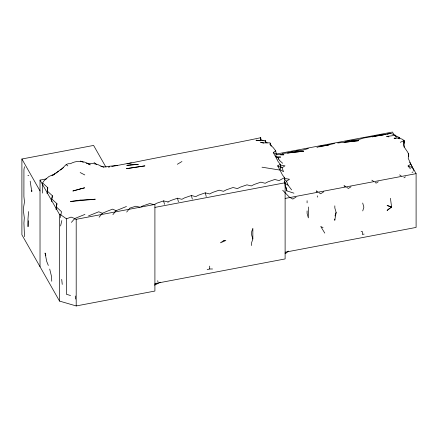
<?xml version="1.0" encoding="UTF-8"?>
<svg xmlns="http://www.w3.org/2000/svg" width="438" height="438" viewBox="0 0 438 438"><rect width="100%" height="100%" fill="white"/><g stroke="black" fill="none" stroke-linecap="round" stroke-linejoin="round"><path stroke-width="0.66" d="M252.835 238.978L252.857 228.275L251.642 231.828L251.642 234.949L252.835 238.978L251.636 242.636L251.636 245.532M408.698 153.847L408.687 156.53C409.437 151.997 404.362 149.325 403.579 144.94L404.121 140.489L401.87 139.021L397.918 138.014L394.058 138.216L395.985 138.249M404.11 147.19L404.121 140.489M334.78 219.088L334.774 220.336L336.121 212.446L334.824 207.941L334.824 205.849M399.73 138.841L399.735 137.707L394.966 135.413L386.311 136.459L388.928 136.848M47.085 193.738L47.791 187.732L42.595 182.953L44.304 180.445L48.875 176.547L54.777 173.902M47.162 190.935L52.363 195.72L51.722 198.918L56.935 203.708L56.283 206.895L61.506 211.691L60.833 214.872L66.456 218.803L66.395 294.265L70.534 295.524M51.624 201.726L51.722 198.918M28.262 220.768L28.043 226.681L27.961 219.422L28.569 211.565M31.864 190.36L31.782 191.685L30.173 181.157M42.595 182.953L42.639 193.081M56.075 209.703L56.283 206.895M408.621 153.891L408.221 158.332L413.866 170.689M47.397 191.067L47.791 187.732M52.034 198.392L52.363 195.72M56.458 207.037L56.935 203.708M24.435 166.725L23.931 169.741L23.898 196.465L24.484 201.896L23.625 207.086L23.625 212.43L24.309 217.883L23.915 223.15L24.512 236.662M60.225 217.631L60.833 214.872M60.592 225.975L61.84 220.528M260.446 140.844L255.978 140.193L259.646 140.582L265.182 140.384L265.083 141.688L267.246 142.919M127.042 163.817C171.466 154.521 216.284 147.091 260.61 137.729L260.435 139.262L263.178 140.795M362.735 210.919L363.874 207.174L362.691 203.04M293.931 193.18L286.912 190.919L285.187 186.024L284.519 177.609L282.428 174.882L279.959 170.075L280.824 167.53L280.211 164.288L277.927 161.255L275.573 156.673L276.34 154.203L275.716 150.886L273.361 147.776L269.835 144.299L270.317 143.171L269.688 142.81L263.999 142.908L260.605 142.503L263.78 143.018M334.988 216L336.121 212.446M276.394 156.93L278.721 158.041L277.999 159.125L279.477 159.98L279.329 160.292L282.652 163.259M154.942 284.678L155.999 283.183M126.697 212.058L129.851 208.094L135.857 206.238L140.291 207.289L142.898 205.882L149.73 203.56L154.154 204.628L156.809 203.199L163.609 200.883L168.022 201.967L170.716 200.527L177.494 198.206L181.89 199.301L184.622 197.85L191.373 195.529L195.764 196.635L198.524 195.173L205.258 192.851L209.632 193.968L212.43 192.501L219.159 190.18L223.517 191.296L226.32 189.829L233.06 187.502L237.401 188.625L240.216 187.163L246.961 184.831L251.292 185.947L254.106 184.497L260.867 182.153L265.176 183.276L267.996 181.83L274.768 179.481L279.066 180.598L284.519 177.609M99.103 217.248L102.311 213.29L106.954 211.319L112.604 209.14L116.086 210.689L126.434 206.512M112.9 214.625L116.086 210.689M71.41 222.384L74.734 218.513L84.934 214.412M60.165 170.054C64.008 168.252 65.328 162.766 70.381 163.724C76.913 160.144 84.14 160.675 90.255 164.863L88.481 164.338M399.735 137.707L399.199 138.298L397.918 138.014L398.941 138.758M288.253 251.084L286.644 252.764L285.067 253.657M389.349 208.433L387.055 210.459L391.621 207.256L390.439 198.277M55.9 173.24L58.566 171.247M63.362 167.661L52.012 175.753L54.81 173.99M410.395 168.86L408.079 165.991L410.74 164.201M280.796 170.004L283.523 171.723L282.056 167.759L284.963 165.838L280.276 165.033M275.573 156.673L273.224 152.517L275.716 150.886M284.339 179.065L286.534 181.201L289.513 179.268L284.804 178.447M351.008 186.774L348.369 188.471L346.754 187.349M378.246 181.797L376.143 183.15L375.07 182.405M323.781 191.756L320.6 193.799L318.984 192.665M403.924 177.828L405.495 176.826M296.017 197.056L292.83 199.087L289.337 197.105L282.68 190.218M262.001 167.185L279.959 170.075L277.659 165.876L280.211 164.288M177.324 164.277L181.951 161.512M160.248 282.231L154.592 285.176M412.016 172.468L413.078 171.871M400.327 142.323L403.88 140.625L404.132 143.188M88.525 215.901L98.774 211.773L102.311 213.29M66.456 218.803L71.066 217.111L74.734 218.513M372.42 136.946L376.094 135.61L383.737 134.838M316.975 147.425L320.649 146.111L326.907 145.454M288.647 152.862L292.923 151.356L303.578 151.225L287.361 153.108M27.906 175.693L28.815 175.386M308.347 148.498L302.499 150.25L296 150.886M390.269 207.628L391.621 207.256L390.269 206.457M386.924 134.28L390.472 133.371L395.136 135.041L395.377 136.218M207.185 269.6L209.698 268.981L212.545 268.992M375.103 136.377L390.472 133.371M319.636 146.878L334.512 143.483M140.899 207.07L154.91 204.415L154.91 291.051L76.196 305.948L59.53 301.081L21.9 234.806L21.9 159.005L93.606 145.432L106.023 167.3M40.022 266.726L40.022 180.089L46.724 178.819M108.378 167.152L109.719 166.894M111.728 166.517L131.285 162.816M276.269 154.045L392.475 132.052L393.828 134.428M74.274 218.754L76.196 219.312L139.569 207.322M154.91 207.404L285.116 182.761L285.116 258.94L154.91 283.583M285.116 198.441L416.1 173.651L416.1 227.426L285.116 252.217M364.126 234.078L362.335 234.396L362.346 231.532L361.12 231.532M379.062 135.424L363.89 137.986L357.945 139.782L351.637 140.368M117.707 165.296L104.66 166.84L100.811 166.435M358.563 140.691L344.087 142.394L348.369 140.855L358.563 140.691L337.731 142.996M282.088 153.497L303.578 151.225M323.819 145.564L328.965 145.077M379.456 135.118L383.228 134.8M384.482 134.69L385.741 134.586M279.373 157.149L280.681 157.067L276.307 156.705M280.561 154.888L283.895 154.8L275.913 154.384M86.16 163.456L92.478 163.429L97.586 164.458L104.009 167.453M40.022 180.089L59.53 214.445L60.811 214.817M389.639 206.26L387.115 205.477L391.621 207.256M276.269 157.193L278.721 158.041M408.079 165.991L412.519 167.749M80.51 161.014L83.297 162.372M80.159 172.539L84.786 174.937M277.659 165.876L280.824 167.53M323.025 227.661L320.742 226.468L324.782 233.098M273.224 152.517L276.34 154.203M284.81 183.079L288.073 185.219L291.615 189.878M399.631 174.882L401.241 175.988M371.846 180.177L373.461 181.294M345.681 186.599L344.071 185.477L344.323 186.747M317.906 191.91L316.296 190.776L316.537 192.047M94.039 162.553L96.612 164.436M66.105 164.513L67.835 165.947M280.72 166.489L282.056 167.759M394.966 135.413L396.609 137.22M409.689 162.361L416.1 173.651M284.437 181.573L285.116 182.761M21.9 159.005L40.022 190.919M48.322 265.433L46.685 261.349L45.059 253L45.82 255.453M286.534 181.201L288.073 185.219M265.401 140.51L266.173 142.821M270.317 143.171L271.166 146.117M205.258 192.851L206.232 196.52M191.373 195.529L192.326 199.131M177.494 198.206L178.419 201.748M163.609 200.883L164.513 204.365M49.708 269.058L51.531 276.548L51.75 281.24M286.145 187.256L286.912 190.919M317.26 195.868L317.501 197.138M157.757 280.698L157.915 281.793M61.709 279.373L62.245 284.404M75.276 295.984L75.446 299.072M308.357 206.993L308.357 217.905L307.098 213.416L307.098 210.908M209.692 266.112L209.698 268.981M307.093 200.741L307.093 202.871M260.818 137.85L260.818 139.328M260.61 137.729L260.61 139.202M168.022 201.967L168.022 202.252M76.196 219.312L76.196 305.948M59.53 214.445L59.53 301.081M223.944 240.446L220.429 242.827L225.871 240.478L223.944 240.446M80.422 188.849L72.867 191.006L84.66 187.809L80.422 188.849M135.665 167.245L126.423 168.657L144.934 165.876L135.665 167.245M80.159 200.117L70.452 201.507L95.281 199.213L80.159 200.117M130.885 164.918L126.785 165.35L138.331 164.354L130.885 164.918"/></g></svg>
